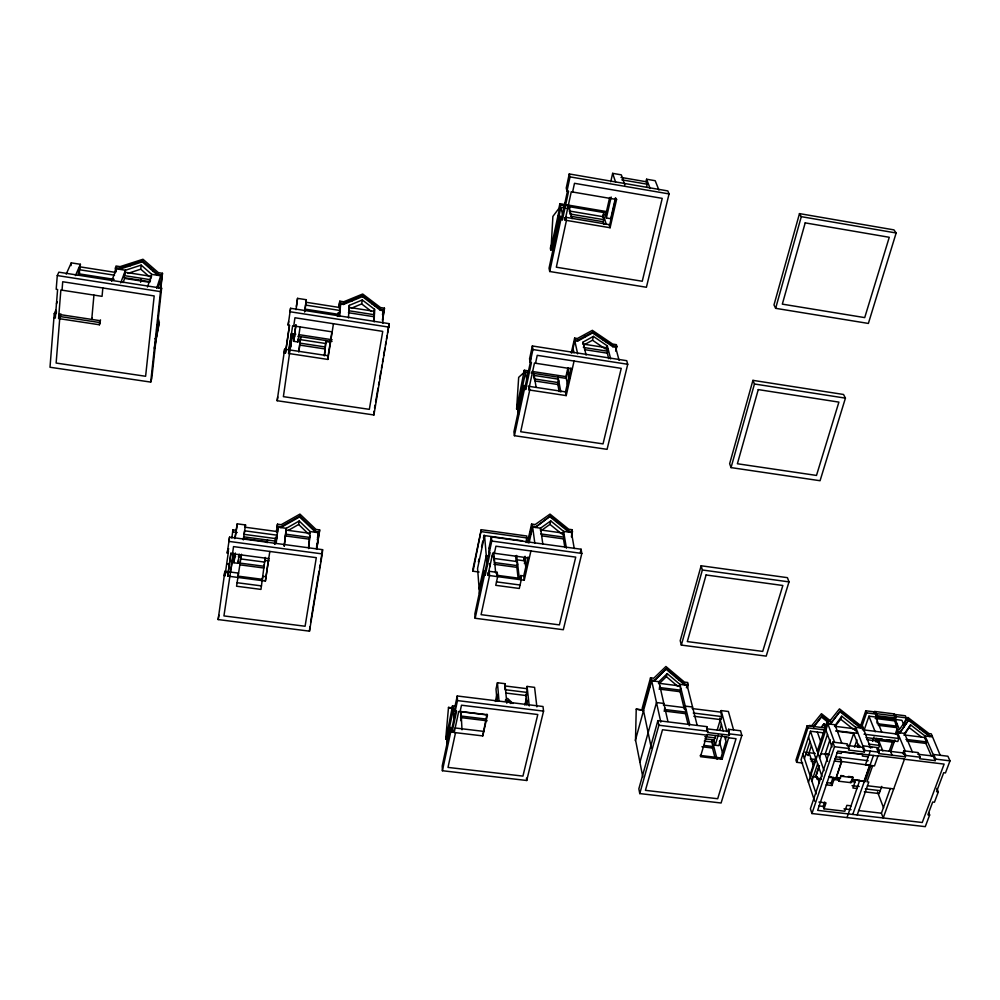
<?xml version="1.0" encoding="UTF-8"?>
<svg xmlns="http://www.w3.org/2000/svg" width="1000" height="1000" viewBox="0 0 1000 1000"><rect width="100%" height="100%" fill="white"/><g stroke="black" fill="none" stroke-linecap="round" stroke-linejoin="round"><path stroke-width="1.5" d="M277.712 396.95L277.175 400.725L373.913 414.975L389.175 323.663L290.575 308.288L288.15 325.062L289.5 325.275L285.462 352.987L284.125 352.788L284.637 349.175L328.137 355.788L327.812 359.425L288.575 353.462L289.075 349.85M382.887 318.762L384.45 308.188L380.55 307.575L362.688 294.012L343.725 301.788L339.8 301.175L338.85 307.15M382.9 323.175L383.162 310.688L382.488 314.65M641.988 709.837L636.225 709.125L635.513 739.862L642.775 776.85M373.913 414.975L374.012 411.175M373.612 321.3L374.438 312.7M374.55 309.337L374.1 314.7L348.725 310.725L349.263 305.375L362.287 299.962L374.55 309.337L374.15 321.9M518.425 414.963L517.65 409.225L516.613 409.062L518.675 377.35L523.75 372.725L524.288 370.238L528.913 370.95M348.45 317.887L349.263 305.375M322.25 553.913L322.575 549.675L229.562 537.163L228.85 541.388L322.25 553.913L309.488 631.163L218.15 619.562L224.887 571.325L238.475 573.112L237.913 577.062M338.888 307.812L339.8 301.175M339 316.262L339.338 311.962M296.375 306.363L297.55 298.363L306.3 299.725L305 309.113L339.3 314.462L340.163 307.6L305.95 302.238M339.65 316.425L340.6 304.012L339.963 307.987M55.812 310.2L54.25 313.712L50 367.25L150.7 382.088L151.8 378.35L161.6 288.188L58.85 272.175L57.287 275.55L56.188 289.275L57.6 289.488L55.312 318.062L53.925 317.85M453.113 707.975L448.5 707.412L445.887 736.988L445.975 739.262L446.912 739.375L447.212 747.138M60.05 314.587L56.125 363.05L145.612 376.275L154.188 295.938L62.713 281.75L62.038 290.175M59.725 318.738L60.862 313.85M317.013 548.975L318.337 532.688L310.2 531.575L299.188 521L286.312 528.325L277.1 527.075M316.75 548.825L319.662 529.925L315.988 529.425L299.938 514.1L281.188 524.688L277.488 524.175L276.337 531.8M71.05 265.613L71.275 262.863L80.388 264.3L79.975 269.113M309.488 631.163L309.862 626.712M316.512 548.1L316.875 543.763M114.138 279.337L78.425 273.762L78.775 269.625L80.2 266.363M308.675 548.612L310.2 531.575L309.925 533.325L286.05 530.087L286.312 528.325L284.288 546.075M93.938 295.1L91.75 319.413L92.212 318.225M324.613 354.837L325.838 341.538L330.35 342.225M308.488 547.812L309.837 535.65M102.837 287.975L102.062 296.35L60.862 290L58.562 318.562L99.438 324.762L99.812 320.637L58.9 314.413M99.438 324.762L100.5 319.887M324.263 355.887L325.988 340.562M114.887 272.75L116.013 266L120.087 266.637L142.988 259.262L158.412 272.663L162.475 273.3L150.7 382.088M116.15 271.55L116.412 268.825L111.575 281.3M119.475 268.263L119.375 269.288L142.312 261.863L157.775 275.312L157.887 274.288L142.425 260.85L119.475 268.263L115.375 267.613M124.012 275.562L123.8 277.625L150.213 281.75L150.425 279.7L124.012 275.562L125.237 272.288L151.537 276.413L150.8 278.6M125.025 274.337L125.438 270.238L141.163 265.113L151.75 274.375L161.838 275.95M130.213 265.775L130.312 264.762M149.2 276.6L140.75 269.175L141.163 265.113M142.312 261.863L142.425 260.85M140.625 282.25L140.938 279.188M150.488 268.962L150.588 267.95M152.863 271.038L152.975 270.025M158.475 288.137L160.712 275.775L156.65 288.325M160.463 288.612L162.475 273.3M284.163 546.013L286.05 530.087M277.488 524.175L277.238 526.2L280.95 526.7L299.738 516.075L315.812 531.45L319.5 531.95M298.75 352.013L300.763 336.688M275.1 544.163L275.475 541.112L244.175 536.9L243.762 539.562M298.975 350.938L300.625 337.663M276.137 543.475L278.125 527.212L277.275 532.825M304.587 312.038L304.938 309.163M304.913 311.1L306.3 299.725M293.525 341.287L295.938 324.938L293.525 341.287L297.875 341.95L298.25 338.988M268.75 558.587L230.837 553.538L227.725 576.112L265.387 581.05L268.587 559.012M265.238 557.413L260.963 589.4L236.562 586.225L241.475 554.25M267.162 542.712L267.525 540.037L267.262 541.737L243.938 538.6L244.175 536.9M290.025 350.1L290.825 344.175L290.2 347.788M296.038 309.725L297.55 298.363M228.475 550.9L228.088 553.175L227.25 553.062L229.562 537.163M224.887 571.325L224.163 575.65L225 575.75L228.287 552.562M292.113 335.363L291.6 338.913L290.512 338.75L291.275 333.475L295.812 334.162M231.788 538.025L232.963 529.888L236.012 530.3M227.725 576.112L231.025 552.925M232.525 553.763L233.525 546.6L316.3 557.663L305.087 626.25L223.938 615.913L233.325 553.225M230.938 569.925L232.85 556.125L235.575 556.487M245.287 526.725L245.538 524.963L237.262 523.837L235.062 538.337M233.025 558.5L233.45 555.475M238.55 559.65L237.975 563.3L233.863 562.762L235.138 553.6M235.3 553.013L233.863 562.762M237.975 563.3L239.262 554.15M285.462 352.987L285.975 349.375M240.375 561.375L239.887 564.837L263.775 568L264.288 564.55M288.15 325.062L288.65 321.55M290.575 308.288L290.087 311.762L389.137 327.163M288.738 350.275L290.287 340.087M289.788 350.725L291.6 338.913M277.175 400.725L284.637 349.175M285.9 349.925L289.462 325.35M288.575 353.462L292.638 325.763L332.163 331.863M293.75 325.938L294.95 317.762L382.738 331.375L369.338 409.35L283.387 396.65L291.975 336.337L294.85 336.788M262.312 579.9L262.838 576.312L265.95 576.712M297.875 341.95L300.087 327.1M265.387 581.05L269.812 551.45M274.5 544L275.587 537.112M275.7 543.3L277.1 535.2L244.65 530.812L244.15 534.35L276.562 538.725M280.95 526.7L280.812 527.587L299.6 516.95L299.738 516.075M243.225 539.775L245.538 524.963M288.35 530.363L298.637 524.475L299.188 521M328.137 355.788L331.875 332.075M327.812 359.425L333.45 323.725M337.438 316.1L337.912 313.113M337.525 316.413L338.013 313.337M339.513 303.837L343.45 304.45L343.6 303.463L362.612 295.637L380.513 309.25L384.412 309.862M348.725 310.725L349.05 308.725M352.425 300.75L352.587 299.762M315.812 531.45L315.675 532.325L299.6 516.95M317.438 538.263L318.488 531.812M316.512 549.237L319.662 529.925M343.45 304.45L362.45 296.625L362.612 295.637M228.912 567.525L229.488 564.087L226.75 563.725M234.825 538.65L237.262 523.837M351.225 308.263L361.637 303.913L362.287 299.962M310.625 622.087L319.012 571.25M319.525 568.162L320.025 565.087M320.538 562L322.575 549.675M232.963 529.888L232.638 531.862L237.213 532.487M218.15 619.562L218.9 615.112M371.9 303.825L372.062 302.838M225 575.75L225.575 572.3L228.3 572.65M374.663 305.925L374.825 304.938M227.25 553.062L227.975 548.812L228.812 548.925M384.237 310.863L380.337 310.25L380.513 309.25M382.388 320.213L384.45 308.188M374.55 408.1L375.075 405.037M375.613 401.962L378.013 388.137M378.537 385.075L379.075 382M379.6 378.938L380.938 371.25M381.463 368.188L382 365.112M382.525 362.038L383.062 358.975M383.587 355.9L384.925 348.225M385.45 345.15L385.988 342.088M386.512 339.012L387.05 335.938M387.587 332.875L389.175 323.663M156.625 329.888L157.738 323.975L158.825 324.15L155.525 341.788M154.425 347.638L155.25 343.225M154.4 348.837L159.338 322.463L157.775 316.637M526.112 542.513L526.875 536.013L481.25 529.7L472.9 569.212L473.05 571.225L479.075 572.038M473.05 571.225L481.25 529.7M478.375 561.95L479.012 558.975M481.55 547.038L482.812 541.062M483.45 538.088L484.075 535.1M522.537 540.8L484.562 535.575L477.575 568.438L479.487 593.525M455.562 706.263L452.525 705.888L451.925 708.713L448.5 707.412M606.962 211.65L559.888 203.675L558.862 208.487L552.888 216.412L551.35 243.588L550.35 248.3L550.675 249.85L553.425 250.312M445.975 739.262L452.525 705.888M516.613 409.062L524.288 370.238M550.675 249.85L560.237 205.15L559.888 203.675M446.912 739.375L453.575 708.25L452.638 708.138M479.137 588.95L486.275 555.625L488.9 555.975M517.65 409.225L525.588 372.163L526.95 381.2M553.125 252.338L552.188 248L560.875 207.425L562.55 214.325M457.238 695.987L455 706.425L455.225 711.05L456.587 711.213L452.05 732.25L450.7 732.087L450.5 727.412L442.225 765.95L442.4 770.725L526.725 780.487L543.562 711.125L543 706.513L457.238 695.987L457.475 700.588L455.225 711.05M484.5 574.875L485.3 574.987L490.1 552.688L489.288 552.575L488.913 548.375L491.388 536.888L581.075 549.237L581.825 553.425L563.312 629.725L475.163 618.263L474.862 613.875L484.137 570.612L484.5 574.875L475.163 618.263M523.85 385.562L513.925 431.838L514.412 435.688L607.075 449.338L627.725 364.275L626.725 360.688L532.35 345.975L529.587 358.812L530.163 362.413L531.45 362.612L525.675 389.45L524.4 389.25L523.85 385.562L525.125 385.75L525.675 389.45M560.15 216.375L549.038 268.212L549.712 271.5L646.413 287.262L669.05 193.925L667.825 190.925L569.263 173.95L566.237 188.05L567 191.05L568.575 191.312L562.45 219.725L560.887 219.475L560.15 216.375L561.712 216.625L562.45 219.725M489.5 550.712L485.025 571.575L485.3 574.987M442.4 770.725L450.7 732.087M489.288 552.575L491.763 541.05L491.388 536.888M514.412 435.688L524.4 389.25M530.163 362.413L532.938 349.538L532.35 345.975M549.712 271.5L560.887 219.475M567 191.05L570.037 176.887L569.263 173.95M525.212 386.3L530.638 361.037M455.763 710.525L451.887 728.5L452.05 732.25M561.85 217.25L567.638 190.338M530.9 550.988L524.263 580.212L487.938 575.337L492.75 553.05L529.3 558.038M454.188 732.5L458.725 711.475L487.475 714.963L482.75 735.913L454.188 732.5L454.075 730.013M565.125 220.175L571.263 191.775L616.562 199.5L610.1 227.738L565.125 220.175L564.513 217.7M455.538 732.663L448.013 767.412L522.938 776.112L537.788 714.525L461.488 705.212L460.087 711.637M494.387 553.275L495.913 546.188L575.737 557.125L559.4 624.888L481.087 614.663L489.562 575.562L489.188 571.3L497.238 572.375L497.65 576.65L495.75 585.325L519.288 588.462L521.237 579.812L520.737 575.538L523.75 575.95L524.263 580.212M535.525 363.237L537.238 355.337L621.237 368.363L603.038 443.888L520.7 431.725L529.725 390.062L529.15 386.362M572.6 192L574.487 183.312L662.225 198.363L642.25 281.25L556.325 267.2L566.45 220.4L565.7 217.3L609.15 224.613L610.1 227.738M494.05 561.15L494.162 556.7L491.538 556.337M533.837 377.713L533.875 373.438L536.038 386.887M572.013 218.663L569.525 208.888L569.975 206.8M460.675 720.638L461.2 714.45M570.288 211.875L569.825 213.962L603.763 219.675L602.863 216.663L603.8 212.525M496.675 574.975L497.238 572.375M494.175 562.513L517.25 565.638L517.163 559.825L525 560.887L525.925 568.362M534.025 378.888L558.288 382.6L558.038 377.137L560.862 392.038M518.1 578.05L516.875 567.35L517.638 563.938M559.188 391.6L557.863 384.5L558.713 380.7M486.962 714.137L482.75 735.913M527.513 542.137L531.587 524.062L535.175 524.562L550.013 514.113L568.75 529.25L572.3 529.738L571.425 536.912M520.163 578.138L520.737 575.538M525.037 556.275L524.025 560.763L523.775 558.713L524.75 558.85M528.075 542.825L531.862 526.062L531.587 524.062M567.475 384.45L565.925 376.637L567.938 367.738M571.287 352.912L574.637 338.088L577.362 338.512L592.362 330.337L612.638 344.062L616.375 344.65L616.838 346.362L615.7 351.163M520.275 579.087L520.85 576.5M506.812 703.213L505 683.688L497.438 682.738L496.012 689.038L497.025 701.1M524.388 563.6L525.675 557.9M529.062 542.95L532.65 527.062L534.812 543.112M568.663 367.85L566.275 378.4L531.112 373.013M572.038 352.938L575.013 339.8L574.637 338.088M610.737 181.8L612.65 173.35L621.325 174.85L624.875 185.037M604.113 224.5L603.288 221.75L604.237 217.6M523.75 575.95L528.05 557M572.288 368.913L534.45 363.075L528.65 389.9L566.213 395.6L565.5 391.887L570.938 367.938M495.35 701.462L496.987 694.262M605.612 215.413L609.663 197.512M550.312 516.062L535.25 527.425L550.312 516.062L569.087 531.25L572.65 531.737M577.663 353.9L574.788 340.763L577.513 341.188L577.737 340.225L592.762 332.013L613.1 345.775L616.838 346.362M496.65 700.95L497.625 696.612M615.475 197.763L610.7 218.688L606.388 217.963L611.15 197.025M566.213 395.6L574.075 361.037M609.5 225.775L615.6 199.1M505 683.688L505.05 689.7L527.188 692.438L526.45 695.588L505.8 693.037M610.688 358.938L607.325 345.875L593.375 336.388L583.1 342.062L582.65 344L606.862 347.788L607.75 351.25L583.438 347.45L583.888 345.513M584.612 337.3L584.837 336.337M507.587 701.438L507.762 700.675L510.812 703.562M577.513 341.188L592.55 332.962L592.762 332.013M540.9 530.825L549.938 524.362L550.737 520.925L563.612 531.375L571.462 532.463L574.25 548.55M584.788 344.487L592.5 340.213L593.375 336.388M603.288 340.238L603.513 339.288M606.413 342.362L606.65 341.413M536.888 706.9L534.587 687.362L527.062 686.425L527.188 692.438M562.788 534.825L563.612 531.375L566.388 548.188M606.413 349.712L607.325 345.875M658.913 190.025L655.2 180.712L646.587 179.225L646.087 181.337L647.2 184.213L646.538 187.025M564.862 547.413L563.45 538.862L564.275 535.4M608.713 358.688L607.3 353.175L608.212 349.325M524.825 705.088L526.525 697.913M526.263 704.587L527.275 700.263M569.087 531.25L568.888 532.112L550.112 516.925M616.613 347.325L612.863 346.737L613.1 345.775M571.462 532.463L571.675 531.6M571.6 532.675L572.3 529.738M580.35 552.225L581.075 549.237M687.312 687.812L688.225 684.638L687.688 682.5L684.438 682.087L665.913 666.5L653.787 678.213L650.525 677.8L642.175 708.325L642.625 710.487L643.525 710.6L651.312 747.987M642.625 710.487L651 679.925L650.525 677.8M635.312 740.6L651.688 680.8L660.812 722.113M666.4 668.587L654.05 681.1L666.4 668.587L684.963 684.225L688.225 684.638M659.788 675.55L659.987 674.788M659.875 686L659.45 687.525L680.55 690.175L679.938 684.375L667.2 673.612L658.9 681.712L658.475 683.238L679.5 685.888M639.925 762.288L656.488 702.537L663.838 703.45L663.4 705L684.812 707.663L685.9 712.113L664.412 709.45L664.837 707.9M659.1 683.75L666.363 676.65L667.2 673.612M657.887 720.625L638.85 788.8L639.763 793.575L721.1 803L741.862 735.387L740.537 730.775L728.512 729.3L729.412 735.163L707.638 732.5L706.812 726.637L657.887 720.625L658.9 725.238L639.763 793.575M701.137 565.775L680.212 640.675L681.338 645.088L766.2 656.125L789 581.888L787.425 577.663L701.137 565.775L702.375 569.987L681.338 645.088M752.925 380.35L729.65 463.7L731.038 467.6L820.062 480.725L845.425 398.137L843.525 394.475L752.925 380.35L754.45 383.988L731.038 467.6M799.488 213.612L773.988 304.938L775.638 308.325L868.375 323.438L896.15 232.987L893.938 229.875L799.488 213.612L801.3 216.663L775.638 308.325M676.012 677.613L676.225 676.85M678.863 680.025L679.087 679.262M684.375 709.2L680.113 691.7L680.987 688.65M684.963 684.225L684.75 684.975L666.188 669.338M686.413 687.7L687.113 685.275L697.1 725.1M684.812 707.663L685.263 706.112L692.562 707.025M688.037 724.212L685.462 713.65L686.35 710.562M689.212 725.675L689.663 724.125L679.938 684.375L688 685.387M706.812 726.637L706.688 728.8L728.4 731.462M703.875 745.413L712.95 746.513L711.775 741.988L712.45 739.737M693.85 716.287L720.987 719.638L721.9 716.575L720.688 712.113L721.137 710.588L728.4 711.488L733.55 729.85M721.95 735.238L718.812 745.662L715.2 745.225L714.025 740.713L715.537 735.638M717.262 729.875L720.7 718.363M715.075 757.962L712.5 748.025L713.4 745.013M715.2 745.225L718.325 734.8M719.663 730.325L721.45 724.375M719.725 743.45L720.537 740.725L719.412 741.363L722.475 752.837M725.475 739.375L726.225 736.9M720.713 758.612L725.975 741.225L724.7 736.538M722.113 759.262L728.8 737.188L707.038 734.525L700.475 756.675L722.113 759.262L721.787 758.037L700.175 755.438M729.412 735.163L728.512 729.3M161.6 288.188L160.512 291.613L57.287 275.55M825.375 727.95L807.188 725.7L795.95 760.113L796.663 762.312L802.675 763.037M796.663 762.312L807.938 727.862L807.188 725.7M823.15 732.8L810.45 731.225L801.05 759.85L814.65 801.225M804.412 758.487L810.013 741.45M808.138 755.6L811.425 745.65M813.925 726.925L822.212 715.812L829.163 721.35M821.85 727.35L824.05 723.737L826.375 725.6M817.3 751.1L827.337 720.9L829.675 721.188L839.475 708.875L859.9 724.963L862.225 725.25L870.537 748.012M816.038 756.975L810.8 772.7L811.688 775.35M808.438 782.3L828.138 723.112L827.337 720.9M840.288 711.038L830.225 724.163L840.288 711.038L860.763 727.175L863.088 727.463M811.9 781.038L817.65 763.812M819.625 757.875L827.487 734.375M819.463 765.638L815.625 777.087L818.312 767.938M834.85 718.325L835.113 717.575M147.475 287.05L151.75 274.375M821.275 779.287L816.888 778.763L817.188 776.725L815.438 776.525M816.888 778.763L817.375 777.3L812.125 776.675M825.125 754.212L830.037 739.562M929.65 815L927.9 814.788L932.688 802.025L934.45 802.225L938.337 791.875L936.575 791.663L943.688 772.712L945.462 772.925L950 760.863L947.913 756.237L933.688 754.5L935.725 759.112L935.163 760.638L919.6 758.725L920.15 757.212L918.175 752.588L903.863 750.837L905.788 755.45L905.3 756.825L878.812 753.587L879.3 752.212L877.475 747.588L863.05 745.825L864.825 750.438L864.3 751.975L848.525 750.037L849.05 748.512L847.325 743.888L832.825 742.113L810.4 808.75L811.938 813.525L925.275 826.65L929.65 815L928.675 812.625M834.95 726.55L840.7 719.237L841.7 716.237L855.75 727.337L863.363 747.175M811.938 813.525L834.488 746.725L832.825 742.113M850.863 720.325L851.112 719.575M851.125 805.837L846.862 805.337L844.812 811.225L824 808.8L823.213 806.425L824.712 802M831.95 785.512L831.125 783.162L833.162 777.175L833.988 779.525L831.95 785.512L826.2 784.825M824 808.8L826.012 802.9L818.875 802.062M854.013 722.812L854.275 722.062M828.875 777.25L836.1 778.112L841.45 761.462L869.975 765.35M836.1 778.112L841.625 761.925L839.938 757.275M849.2 746.488L853.7 733.35L835.938 731.15M854.725 730.35L855.75 727.337L862.825 728.225M864.312 781.488L852.475 779.625L852.225 778.913L850.925 782.663L838.9 781.237L840.175 777.475L840.438 778.188L835.925 777.65M840.438 778.188L840.85 775.525L843.863 775.888M836.125 730.725L856.95 733.3L857.463 731.8M860.725 725.438L865.763 710.788L875.825 712.062L876.663 714.137L876.162 715.575L895.763 718.05L896.275 716.612L895.387 714.525L905.4 715.788L906.3 717.875L903.75 725.013M860.763 727.175L860.5 727.925L840.037 711.787M854.475 747.138L856.988 739.837M862.05 726.075L866.587 712.875L865.763 710.788M857.688 747.25L858.688 744.325M863.863 730.913L868.962 716.175L901.938 720.312L903.75 724.575M873.988 712.85L874.488 711.413L894.013 713.875L895.763 718.05M864.3 751.975L862.525 747.35L863.05 745.825M852.475 779.625L853.162 777.675L841.1 776.225M876.162 715.575L875.325 713.487L875.825 712.062M859.825 780.362L854.112 779.675L854.975 782.025L852.9 788L857.175 788.5M876.862 722.638L877.362 721.213M872.562 741.213L874.05 736.95M847.038 817.588L859.663 780.475M890.288 788.538L881.413 813.213L883.213 817.975L904.525 758.95L878.062 755.725L874.475 765.9L865.475 764.812L870.263 751.1M876.05 738.037L875.325 740.113L875.925 741.637L877.887 741.875L878.4 740.425L893.662 742.312M875.925 741.637L877.025 738.512L882.475 739.188M877.275 740.35L877.788 738.9M864.137 781.012L869.8 764.887M852.763 814.425L873.438 755.475M870.875 765.462L865.212 781.6L859.837 780.95M876.988 748.962L877.475 747.588M878.512 748.337L879.538 745.438L877.8 741.062L878.3 739.613L882.837 750.975M872.675 765.688L867 781.812L868.8 782.025L857.2 814.95M893.512 715.312L894.013 713.875M894.375 717.387L895.387 714.525M897.588 730.312L894.75 720.9L895.263 719.475L899.25 728.988M896.513 725.1L897.013 723.675M889.275 750.95L892.825 740.975M895.35 733.85L896.875 729.575L899.175 729.862L907.975 717.513L929 733.587L931.287 733.863L940.188 755.225M890.75 751.587L894.887 739.963M866.025 737.562L897.788 741.488L898.85 738.5L897 734.038L897.8 731.787L896.875 729.575M908.913 719.675L899.837 732.825L908.913 719.675L929.987 735.8L932.275 736.087M881.75 786.388L879.188 793.575L864.287 791.812M904 726.975L904.262 726.225M906.975 720.337L907.975 717.513M904.338 735.175L910.562 724.875L925.025 735.962L933.2 754.575L932.638 756.075M902.987 753.263L903.863 750.837M903.325 754.062L903.713 753L877.312 749.775L878.812 753.587M919.788 728.95L920.062 728.2M923.037 731.438L923.312 730.688M905.9 739.375L926.438 741.912L924.475 737.45L925.025 735.962L932 736.825M931.462 756.162L925.888 743.413L926.988 740.425M929.987 735.8L929.712 736.55L908.65 720.425M935.163 760.638L933.138 756.012L933.688 754.5M123.075 282.625L124.625 278.425L149.425 282.3M120.7 282.875L125.438 270.238L115.275 268.65M78.463 275.338L79.675 272.538M78.425 273.762L79.638 270.975M75.425 275.575L80.388 264.3M56.525 311.925L55.65 313.925L54.25 313.712M56.45 303.837L57.337 301.863M66.175 274.125L71.275 262.863M912.412 752.025L904.55 733.413L910.562 724.875M841.7 716.237L834.5 726.263L855.238 728.838L856.95 733.3M821.462 726.963L824.05 723.737M813.425 726.675L822.212 715.812M505.3 700.3L507.55 698.388L512.938 703.487M531.663 526.925L540.55 528.162L550.737 520.925M127.888 273.4L140.75 269.175M818.938 805.925L823.213 806.425M843.988 808.838L851.062 809.663M858.538 810.537L881.413 813.213M828.863 776.663L831.725 777.013M833.988 779.525L838.475 780.062M854.975 782.025L850.5 781.488L850.925 782.663M816.7 778.188L821.075 778.713M867.475 785.763L893.713 788.888M826.825 782.65L831.125 783.162M852.038 785.65L859.175 786.5M865.312 788.9L880.225 790.675M834.375 761.05L841.625 761.925M486.037 719.062L460.85 716.012L460.625 711.5L487.175 714.725M810.263 758.85L814.887 759.412M460.513 717.562L487.163 720.788M701.925 746.737L712.5 748.025M811 761.05L815.638 761.612M455.075 727.962L484.012 731.425M848.375 776.425L852.9 776.963M856.938 745.688L860.025 746.075M869.262 747.2L872.35 747.588M846.8 745.425L862.525 747.35M917.8 754.262L933.138 756.012M457.475 700.588L543.562 711.125M658.9 725.238L708.012 731.25M729.788 733.913L741.862 735.387M834.488 746.725L849.05 748.512M864.825 750.438L879.3 752.212M905.788 755.45L920.15 757.212M935.725 759.112L950 760.863M706.85 735.15L662.5 729.737L645.438 790.35L717.688 798.737L736.038 738.713L728.612 737.8M877.962 756.025L837.738 751.125L817.663 810.35L922.262 822.5L944.125 764.1L904.412 759.25M704.788 736.625L715.4 737.925M836.9 752.95L841.237 753.475L841.75 751.95L862.85 754.525L862.325 756.05L868.075 756.75M704.912 738.825L714.25 739.95M827.862 754.013L824.925 753.65L827.638 761.388M714.025 740.713L712.225 740.487L717.087 759.188M820.888 753.7L829.538 754.75M804.963 752.212L815.25 753.475M835.612 756.75L868.188 760.7M704.237 741.075L711.775 741.988M805.7 754.412L809.825 754.912L813.263 765.1M834.987 758.888L840.788 759.6M828.138 723.112L830.475 723.413M897.8 731.787L900.1 732.075M904.55 733.413L897.525 732.537L905.2 750.925M692.125 708.562L720.688 712.113M862.312 729.725L897 734.038M904.013 734.912L924.475 737.45M504.712 685.925L526.775 688.662M809.438 725.438L811.7 725.713L821.45 713.7L830.7 721.075M693.238 713.012L721.9 716.575M864.038 734.188L898.85 738.5M807.938 727.862L824.638 729.938M663.975 710.987L685.462 713.65M906.825 741.05L925.888 743.413M886.562 739.7L894.262 740.65M866.888 739.725L876.65 740.925M868.737 744.1L879.538 745.438M875.325 713.487L894.887 715.962M866.587 712.875L876.663 714.137M896.275 716.612L906.3 717.875M649.112 686.787L650.013 686.9M659.025 689.05L680.113 691.7M875.175 718.45L894.75 720.9M877.288 723.7L896.95 726.162M878.3 725.325L896.45 727.588M651 679.925L654.262 680.337M650.788 680.688L658.9 681.712L667.913 721.45M238 576.125L262.438 579.338M237.05 582.712L261.488 585.9M238.3 556.85L241.012 557.212L240.775 558.938L264.587 562.1L264.837 560.375L269.1 560.95M240.125 563.112L264.037 566.275M227.125 571.9L230.15 572.3M497.525 575.363L521.087 578.525M496.5 581.862L520.062 585.013M493.787 558.4L516.775 561.525M245.212 527.238L277.538 531.613M285.575 534.163L309.55 537.413M317.2 539.663L318.225 539.8M285.312 535.913L309.275 539.163M493.8 564.225L516.875 567.35M481.413 531.663L527.125 537.975M491.763 541.05L581.825 553.425M702.375 569.987L789 581.888M488.913 548.375L489.725 548.488M531.862 526.062L535.45 526.562M540.163 529.9L563.2 533.1L563.862 537.125L540.737 533.925M530.1 533.85L531.087 533.987M541.875 535.875L563.45 538.862M154.963 338.75L156.062 338.913M291.038 335.188L295 335.8M297.887 336.25L332.013 341.475M524.55 372L528.35 372.587M300.325 339.625L325.525 343.488M533.462 375.337L557.612 379.038M299.9 343.113L325.213 346.975M299.6 345.075L324.9 348.938M535.138 381.025L557.863 384.5M289.613 344.1L290.675 344.263M528.1 386.2L565.5 391.887M60.65 316.613L100.25 322.625M529.587 358.812L530.875 359M298.837 334.637L332.137 339.75M531.987 371.425L565.925 376.637M348.95 307.362L374.212 311.325M79.987 266.85L115.612 272.425M78.775 269.625L114.537 275.225M305.6 305.087L339.938 310.462M348.4 312.725L373.775 316.688M584.513 349.613L607.3 353.175M159.838 283.925L160.95 284.1M532.938 349.538L627.725 364.275M754.45 383.988L845.425 398.137M157.887 274.288L161.95 274.938M339.675 302.838L343.6 303.463M575.013 339.8L577.737 340.225M551.112 247.812L552.188 248M552.863 239.65L553.938 239.825M569.075 210.963L602.863 216.663M570.85 216.287L603.288 221.75M558.025 215.55L559.1 215.738M560.237 205.15L564.412 205.863M567.2 206.325L606.65 213.012M559.8 207.237L569.525 208.888M570.037 176.887L669.05 193.925M801.3 216.663L896.15 232.987M620.988 177.4L646.263 181.762M621.825 179.838L647.2 184.213M636.225 709.125L643.525 710.6M592.55 332.962L612.863 346.737M592.5 340.213L605.15 348.85M362.45 296.625L380.337 310.25M361.637 303.913L371.438 311.425M909.5 727.837L921.525 737.087M840.7 719.237L853.55 729.425M821.737 717.262L827.525 721.888M823.575 725.188L825.9 727.05M549.938 524.362L561.625 533.875M666.363 676.65L677.913 686.438M298.637 524.475L308.538 534.012M936.825 788.363L938.337 791.875M903.375 752.2L905.3 756.825M890.525 751.388L892.075 755.212M875.675 717.013L881.663 731.85M868.962 716.175L875.175 731.775M646.587 179.225L650.175 188.525M877.475 791.888L883.587 807.9M853.7 733.35L859.087 747.537M841.775 743.188L835 724.75L827.887 723.875L834.538 742.25M825.888 729.9L832 746.988M837.65 777.712L838.9 781.237M817.375 732.087L820.788 741.825M810.45 731.225L824.025 770.65M808.525 737.087L822.025 776.612M817.188 776.725L819.338 783.112M612.65 173.35L615.575 182.075M802.938 754.075L816.175 793.95M616.213 198.45L616.562 199.5M606.388 217.963L605.475 214.963L603.325 214.6L606.287 224.425M721.137 710.588L726.925 731.675M157.637 319.8L158.825 324.15M719.7 718.112L723.162 730.875M615.575 347.163L619.1 360.35M564.888 203.137L565.5 205.575M583.1 342.062L586.075 355.1M573.05 348.475L573.987 352.887M567.987 370.825L569.513 378.325M540.55 528.162L542.85 544.225M516.65 555.425L519.4 579.2M515.562 555.875L516.237 561.75M527.062 686.425L529.237 705.962M525.75 694.212L526.912 704.775M526.487 778.1L526.725 780.487M493.75 552.3L495.675 573M489.475 563.475L489.762 566.862M497.438 682.738L498.988 700.763M484.562 535.575L487.163 566.062M487.738 573.062L487.938 575.337M461.037 711.45L462 729.788M453.413 709.025L453.975 721.237M706.075 574.975L687.325 641.575L762.712 651.413L782.85 585.5L706.075 574.975M758.263 389.6L737.387 463.75L816.488 475.438L838.9 402.113L758.263 389.6M805.2 222.875L782.325 304.137L864.712 317.613L889.262 237.288L805.2 222.875"/></g></svg>
